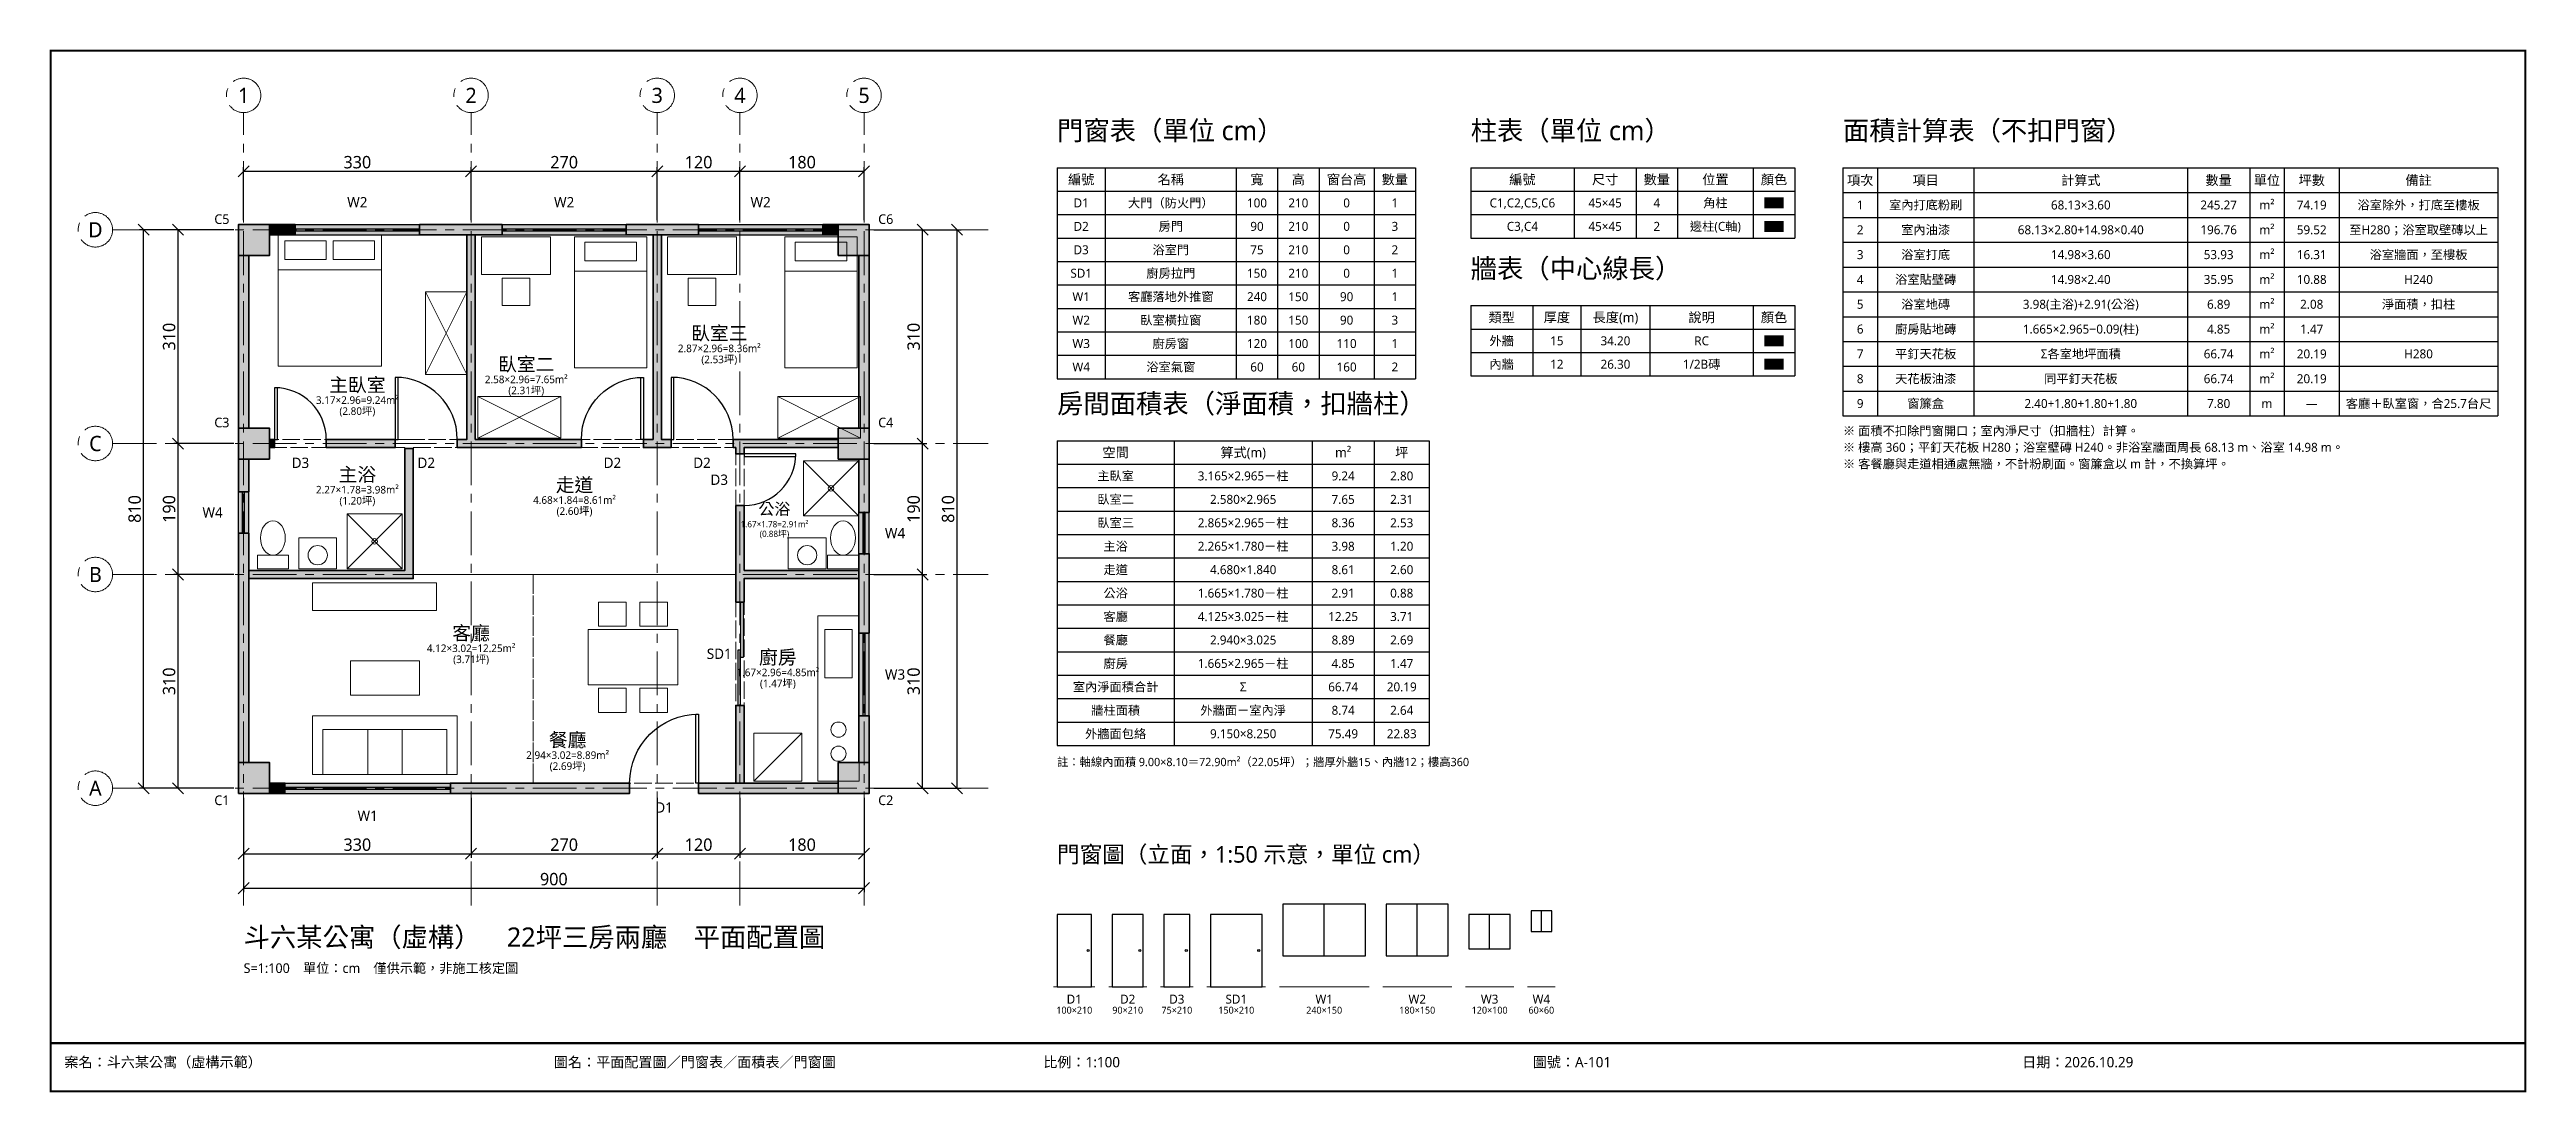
# Model space of a CAD drawing. Header units: centimetres. Extents: x -282 to 3312, y -441 to 1072.
import ezdxf
from ezdxf.enums import TextEntityAlignment as Align

# ---------------------------------------------------------------- set-up
doc = ezdxf.new("R2010")
doc.units = ezdxf.units.CM
doc.header["$LTSCALE"] = 20
doc.linetypes.add('CENTER', pattern=[5.08, 3.175, -0.635, 0.635, -0.635])
doc.linetypes.add('DASHED', pattern=[1.524, 1.27, -0.254])
for name, color, linetype, lineweight in [('A-ANNO-DIMS', 3, 'Continuous', 13), ('A-ANNO-TABL', 3, 'Continuous', 25), ('A-ANNO-TABL-PATT', 7, 'Continuous', 0), ('A-ANNO-TABL-TEXT', 7, 'Continuous', 13), ('A-ANNO-TEXT', 7, 'Continuous', 18), ('A-ANNO-TITL', 2, 'Continuous', 25), ('A-ANNO-TTLB', 7, 'Continuous', 50), ('A-AREA', 9, 'DASHED', 9), ('A-DOOR', 150, 'Continuous', 25), ('A-FURN', 200, 'Continuous', 18), ('A-GLAZ', 150, 'Continuous', 25), ('A-GLAZ-PATT', 5, 'Continuous', 0), ('A-WALL-EXTR', 1, 'Continuous', 35), ('A-WALL-EXTR-PATT', 2, 'Continuous', 0), ('A-WALL-INTR', 1, 'Continuous', 35), ('A-WALL-INTR-PATT', 32, 'Continuous', 0), ('S-COLS', 1, 'Continuous', 35), ('S-COLS-IDEN', 2, 'Continuous', 13), ('S-COLS-PATT', 2, 'Continuous', 0), ('S-GRID', 1, 'CENTER', 13)]:
    doc.layers.add(name, color=color, linetype=linetype, lineweight=lineweight)
doc.styles.add('CJK', font='msjh.ttc')
doc.dimstyles.new('PLAN_CM', dxfattribs={"dimtxt": 18, "dimasz": 10, "dimexe": 6, "dimexo": 6, "dimgap": 4, "dimtad": 1, "dimdec": 0, "dimtxsty": 'CJK', "dimtsz": 8, "dimcen": 2.5, "dimclrd": 3, "dimclre": 3, "dimclrt": 3, "dimazin": 3, "dimtfac": 1, "dimtmove": 0, "dimatfit": 3})

# ---------------------------------------------------------------- blocks, each defined once
blk = doc.blocks.new('D1')
blk.add_lwpolyline([(0, 0), (4, 0), (4, 100), (0, 100)], close=True)
blk.add_arc((0, 0), 100, 0, 90)
blk = doc.blocks.new('D2')
blk.add_lwpolyline([(0, 0), (4, 0), (4, 90), (0, 90)], close=True)
blk.add_arc((0, 0), 90, 0, 90)
blk = doc.blocks.new('D3')
blk.add_lwpolyline([(0, 0), (4, 0), (4, 75), (0, 75)], close=True)
blk.add_arc((0, 0), 75, 0, 90)
blk = doc.blocks.new('SD1')
for points in [[(0, -1), (80, -1), (80, 3), (0, 3)], [(70, -5), (150, -5), (150, -1), (70, -1)]]:
    blk.add_lwpolyline(points, close=True)
blk = doc.blocks.new('W1')
for p, q in [((0, 7.5), (240, 7.5)), ((0, -7.5), (0, 7.5)), ((0, 1.5), (240, 1.5)), ((240, -7.5), (240, 7.5)), ((0, -1.5), (240, -1.5)), ((0, -7.5), (240, -7.5))]:
    blk.add_line(p, q)
blk = doc.blocks.new('W2')
for p, q in [((0, 7.5), (180, 7.5)), ((0, -7.5), (0, 7.5)), ((0, 1.5), (180, 1.5)), ((180, -7.5), (180, 7.5)), ((0, -1.5), (180, -1.5)), ((0, -7.5), (180, -7.5))]:
    blk.add_line(p, q)
blk = doc.blocks.new('W3')
for p, q in [((0, 7.5), (120, 7.5)), ((0, -7.5), (0, 7.5)), ((0, 1.5), (120, 1.5)), ((120, -7.5), (120, 7.5)), ((0, -1.5), (120, -1.5)), ((0, -7.5), (120, -7.5))]:
    blk.add_line(p, q)
blk = doc.blocks.new('W4')
for p, q in [((0, 7.5), (60, 7.5)), ((0, -7.5), (0, 7.5)), ((0, 1.5), (60, 1.5)), ((60, -7.5), (60, 7.5)), ((0, -1.5), (60, -1.5)), ((0, -7.5), (60, -7.5))]:
    blk.add_line(p, q)
blk = doc.blocks.new('FN_BED_Q')
for points in [[(0, 0), (150, 0), (150, 190), (0, 190)], [(10, 155), (70, 155), (70, 182), (10, 182)], [(80, 155), (140, 155), (140, 182), (80, 182)]]:
    blk.add_lwpolyline(points, close=True)
blk.add_lwpolyline([(0, 140), (150, 140)])
blk = doc.blocks.new('FN_WARDROBE')
blk.add_lwpolyline([(0, 0), (120, 0), (120, 60), (0, 60)], close=True)
for points in [[(0, 0), (120, 60)], [(0, 60), (120, 0)]]:
    blk.add_lwpolyline(points)
blk = doc.blocks.new('FN_BED_S')
for points in [[(0, 0), (105, 0), (105, 190), (0, 190)], [(15, 155), (90, 155), (90, 182), (15, 182)]]:
    blk.add_lwpolyline(points, close=True)
blk.add_lwpolyline([(0, 140), (105, 140)])
blk = doc.blocks.new('FN_DESK')
for points in [[(0, 0), (100, 0), (100, 55), (0, 55)], [(30, -45), (70, -45), (70, -5), (30, -5)]]:
    blk.add_lwpolyline(points, close=True)
blk = doc.blocks.new('FN_SOFA3')
for points in [[(0, 0), (210, 0), (210, 85), (0, 85)], [(15, 0), (195, 0), (195, 65), (15, 65)]]:
    blk.add_lwpolyline(points, close=True)
for points in [[(80, 0), (80, 65)], [(130, 0), (130, 65)]]:
    blk.add_lwpolyline(points)
blk = doc.blocks.new('FN_TEA')
blk.add_lwpolyline([(0, 0), (100, 0), (100, 50), (0, 50)], close=True)
blk = doc.blocks.new('FN_TV')
blk.add_lwpolyline([(0, 0), (180, 0), (180, 40), (0, 40)], close=True)
blk = doc.blocks.new('FN_DINING4')
for points in [[(15, 85), (55, 85), (55, 120), (15, 120)], [(75, 85), (115, 85), (115, 120), (75, 120)], [(0, 0), (130, 0), (130, 80), (0, 80)], [(15, -40), (55, -40), (55, -5), (15, -5)], [(75, -40), (115, -40), (115, -5), (75, -5)]]:
    blk.add_lwpolyline(points, close=True)
blk = doc.blocks.new('FN_COUNTER')
for points in [[(0, 0), (60, 0), (60, 240), (0, 240)], [(10, 150), (50, 150), (50, 220), (10, 220)]]:
    blk.add_lwpolyline(points, close=True)
for centre in [(30, 75), (30, 40)]:
    blk.add_circle(centre, 11)
blk = doc.blocks.new('FN_FRIDGE')
blk.add_lwpolyline([(0, 0), (70, 0), (70, 70), (0, 70)], close=True)
blk.add_lwpolyline([(0, 0), (70, 70)])
blk = doc.blocks.new('FN_TOILET')
blk.add_lwpolyline([(0, 0), (45, 0), (45, 20), (0, 20)], close=True)
blk.add_arc((22.5, 20), 1, 0, 0)
blk.add_ellipse((22.5, 45), major_axis=(0, 25), ratio=0.72)
blk = doc.blocks.new('FN_BASIN')
blk.add_lwpolyline([(0, 0), (55, 0), (55, 45), (0, 45)], close=True)
blk.add_circle((27.5, 20), 14)
blk = doc.blocks.new('FN_SHOWER')
blk.add_lwpolyline([(0, 0), (80, 0), (80, 80), (0, 80)], close=True)
for points in [[(0, 0), (80, 80)], [(0, 80), (80, 0)]]:
    blk.add_lwpolyline(points)
blk.add_circle((40, 40), 4)

msp = doc.modelspace()

# ---------------------------------------------------------------- hatches: boundary and pattern name
at = {"layer": 'A-ANNO-TABL-PATT'}
h = msp.add_hatch(color=2, dxfattribs=at)
h.dxf.hatch_style = 1
h.paths.add_polyline_path([(2206, 841), (2234, 841), (2234, 857), (2206, 857)])
h = msp.add_hatch(color=2, dxfattribs=at)
h.dxf.hatch_style = 1
h.paths.add_polyline_path([(2206, 807), (2234, 807), (2234, 823), (2206, 823)])
h = msp.add_hatch(color=2, dxfattribs=at)
h.dxf.hatch_style = 1
h.paths.add_polyline_path([(2206, 641), (2234, 641), (2234, 657), (2206, 657)])
h = msp.add_hatch(color=32, dxfattribs=at)
h.dxf.hatch_style = 1
h.paths.add_polyline_path([(2206, 607), (2234, 607), (2234, 623), (2206, 623)])
at = {"layer": 'A-GLAZ-PATT'}
h = msp.add_hatch(color=256, dxfattribs=at)
h.dxf.hatch_style = 1
h.paths.add_polyline_path([(75, 802.5), (255, 802.5), (255, 817.5), (75, 817.5)])
h = msp.add_hatch(color=256, dxfattribs=at)
h.dxf.hatch_style = 1
h.paths.add_polyline_path([(375, 802.5), (555, 802.5), (555, 817.5), (375, 817.5)])
h = msp.add_hatch(color=256, dxfattribs=at)
h.dxf.hatch_style = 1
h.paths.add_polyline_path([(660, 802.5), (840, 802.5), (840, 817.5), (660, 817.5)])
h = msp.add_hatch(color=256, dxfattribs=at)
h.dxf.hatch_style = 1
h.paths.add_polyline_path([(-7.5, 370), (7.5, 370), (7.5, 430), (-7.5, 430)])
h = msp.add_hatch(color=256, dxfattribs=at)
h.dxf.hatch_style = 1
h.paths.add_polyline_path([(892.5, 340), (907.5, 340), (907.5, 400), (892.5, 400)])
h = msp.add_hatch(color=256, dxfattribs=at)
h.dxf.hatch_style = 1
h.paths.add_polyline_path([(892.5, 105), (907.5, 105), (907.5, 225), (892.5, 225)])
h = msp.add_hatch(color=256, dxfattribs=at)
h.dxf.hatch_style = 1
h.paths.add_polyline_path([(60, -7.5), (300, -7.5), (300, 7.5), (60, 7.5)])
at = {"layer": 'A-WALL-EXTR-PATT'}
h = msp.add_hatch(color=256, dxfattribs=at)
h.dxf.hatch_style = 1
h.paths.add_polyline_path([(75, 817.5), (75, 802.5), (37.5, 802.5), (37.5, 817.5)])
h = msp.add_hatch(color=256, dxfattribs=at)
h.dxf.hatch_style = 1
h.paths.add_polyline_path([(375, 817.5), (375, 802.5), (255, 802.5), (255, 817.5)])
h = msp.add_hatch(color=256, dxfattribs=at)
h.dxf.hatch_style = 1
h.paths.add_polyline_path([(660, 817.5), (660, 802.5), (555, 802.5), (555, 817.5)])
h = msp.add_hatch(color=256, dxfattribs=at)
h.dxf.hatch_style = 1
h.paths.add_polyline_path([(862.5, 817.5), (862.5, 802.5), (840, 802.5), (840, 817.5)])
h = msp.add_hatch(color=256, dxfattribs=at)
h.dxf.hatch_style = 1
h.paths.add_polyline_path([(-7.5, 772.5), (7.5, 772.5), (7.5, 522.5), (-7.5, 522.5)])
h = msp.add_hatch(color=256, dxfattribs=at)
h.dxf.hatch_style = 1
h.paths.add_polyline_path([(907.5, 522.5), (892.5, 522.5), (892.5, 772.5), (907.5, 772.5)])
h = msp.add_hatch(color=256, dxfattribs=at)
h.dxf.hatch_style = 1
h.paths.add_polyline_path([(-7.5, 477.5), (7.5, 477.5), (7.5, 430), (-7.5, 430)])
h = msp.add_hatch(color=256, dxfattribs=at)
h.dxf.hatch_style = 1
h.paths.add_polyline_path([(907.5, 400), (892.5, 400), (892.5, 477.5), (907.5, 477.5)])
h = msp.add_hatch(color=256, dxfattribs=at)
h.dxf.hatch_style = 1
h.paths.add_polyline_path([(-7.5, 370), (7.5, 370), (7.5, 37.5), (-7.5, 37.5)])
h = msp.add_hatch(color=256, dxfattribs=at)
h.dxf.hatch_style = 1
h.paths.add_polyline_path([(907.5, 225), (892.5, 225), (892.5, 340), (907.5, 340)])
h = msp.add_hatch(color=256, dxfattribs=at)
h.dxf.hatch_style = 1
h.paths.add_polyline_path([(907.5, 37.5), (892.5, 37.5), (892.5, 105), (907.5, 105)])
h = msp.add_hatch(color=256, dxfattribs=at)
h.dxf.hatch_style = 1
h.paths.add_polyline_path([(37.5, -7.5), (37.5, 7.5), (60, 7.5), (60, -7.5)])
h = msp.add_hatch(color=256, dxfattribs=at)
h.dxf.hatch_style = 1
h.paths.add_polyline_path([(300, -7.5), (300, 7.5), (560, 7.5), (560, -7.5)])
h = msp.add_hatch(color=256, dxfattribs=at)
h.dxf.hatch_style = 1
h.paths.add_polyline_path([(660, -7.5), (660, 7.5), (862.5, 7.5), (862.5, -7.5)])
at = {"layer": 'A-WALL-INTR-PATT'}
h = msp.add_hatch(color=256, dxfattribs=at)
h.dxf.hatch_style = 1
h.paths.add_polyline_path([(336, 494), (324, 494), (310, 494), (310, 506), (324, 506), (324, 802.5), (336, 802.5), (336, 506), (490, 506), (490, 494)])
h = msp.add_hatch(color=256, dxfattribs=at)
h.dxf.hatch_style = 1
h.paths.add_polyline_path([(606, 494), (594, 494), (580, 494), (580, 506), (594, 506), (594, 802.5), (606, 802.5), (606, 506), (620, 506), (620, 494)])
h = msp.add_hatch(color=256, dxfattribs=at)
h.dxf.hatch_style = 1
h.paths.add_polyline_path([(37.5, 494), (37.5, 506), (45, 506), (45, 494)])
h = msp.add_hatch(color=256, dxfattribs=at)
h.dxf.hatch_style = 1
h.paths.add_polyline_path([(120, 494), (120, 506), (220, 506), (220, 494)])
h = msp.add_hatch(color=256, dxfattribs=at)
h.dxf.hatch_style = 1
h.paths.add_polyline_path([(710, 494), (710, 506), (714, 506), (726, 506), (862.5, 506), (862.5, 494), (726, 494), (726, 485), (714, 485), (714, 494)])
h = msp.add_hatch(color=256, dxfattribs=at)
h.dxf.hatch_style = 1
h.paths.add_polyline_path([(246, 316), (246, 304), (234, 304), (7.5, 304), (7.5, 316), (234, 316), (234, 493), (246, 493)])
h = msp.add_hatch(color=256, dxfattribs=at)
h.dxf.hatch_style = 1
h.paths.add_polyline_path([(726, 316), (892.5, 316), (892.5, 304), (726, 304), (726, 270), (714, 270), (714, 304), (714, 316), (714, 410), (726, 410)])
h = msp.add_hatch(color=256, dxfattribs=at)
h.dxf.hatch_style = 1
h.paths.add_polyline_path([(726, 7.5), (714, 7.5), (714, 120), (726, 120)])
at = {"layer": 'S-COLS-PATT'}
h = msp.add_hatch(color=256, dxfattribs=at)
h.dxf.hatch_style = 1
h.paths.add_polyline_path([(-7.5, 772.5), (37.5, 772.5), (37.5, 817.5), (-7.5, 817.5)])
h = msp.add_hatch(color=256, dxfattribs=at)
h.dxf.hatch_style = 1
h.paths.add_polyline_path([(862.5, 772.5), (907.5, 772.5), (907.5, 817.5), (862.5, 817.5)])
h = msp.add_hatch(color=256, dxfattribs=at)
h.dxf.hatch_style = 1
h.paths.add_polyline_path([(-7.5, 477.5), (37.5, 477.5), (37.5, 522.5), (-7.5, 522.5)])
h = msp.add_hatch(color=256, dxfattribs=at)
h.dxf.hatch_style = 1
h.paths.add_polyline_path([(862.5, 477.5), (907.5, 477.5), (907.5, 522.5), (862.5, 522.5)])
h = msp.add_hatch(color=256, dxfattribs=at)
h.dxf.hatch_style = 1
h.paths.add_polyline_path([(-7.5, -7.5), (37.5, -7.5), (37.5, 37.5), (-7.5, 37.5)])
h = msp.add_hatch(color=256, dxfattribs=at)
h.dxf.hatch_style = 1
h.paths.add_polyline_path([(862.5, -7.5), (907.5, -7.5), (907.5, 37.5), (862.5, 37.5)])

# ---------------------------------------------------------------- linework, layer by layer
at = {"layer": 'A-ANNO-TABL'}
for p, q in [((1180, 900), (1700, 900)), ((1180, 900), (1180, 594)), ((1250, 900), (1250, 594)), ((1440, 900), (1440, 594)), ((1500, 900), (1500, 594)), ((1560, 900), (1560, 594)), ((1640, 900), (1640, 594)), ((1700, 900), (1700, 594)), ((1780, 900), (2250, 900)), ((1780, 900), (1780, 798)), ((1930, 900), (1930, 798)), ((2020, 900), (2020, 798)), ((2080, 900), (2080, 798)), ((2190, 900), (2190, 798)), ((2250, 900), (2250, 798)), ((2320, 900), (3270, 900)), ((2320, 900), (2320, 540)), ((2370, 900), (2370, 540)), ((2510, 900), (2510, 540)), ((2820, 900), (2820, 540)), ((2910, 900), (2910, 540)), ((2960, 900), (2960, 540)), ((3040, 900), (3040, 540)), ((3270, 900), (3270, 540)), ((1180, 866), (1700, 866)), ((1780, 866), (2250, 866)), ((2320, 864), (3270, 864)), ((1180, 832), (1700, 832)), ((1780, 832), (2250, 832)), ((2320, 828), (3270, 828)), ((1180, 798), (1700, 798)), ((1780, 798), (2250, 798)), ((2320, 792), (3270, 792)), ((1180, 764), (1700, 764)), ((2320, 756), (3270, 756)), ((1180, 730), (1700, 730)), ((2320, 720), (3270, 720)), ((1180, 696), (1700, 696)), ((1780, 700), (2250, 700)), ((1780, 700), (1780, 598)), ((1870, 700), (1870, 598)), ((1940, 700), (1940, 598)), ((2040, 700), (2040, 598)), ((2190, 700), (2190, 598)), ((2250, 700), (2250, 598)), ((2320, 684), (3270, 684)), ((1180, 662), (1700, 662)), ((1780, 666), (2250, 666)), ((2320, 648), (3270, 648)), ((1180, 628), (1700, 628)), ((1780, 632), (2250, 632)), ((2320, 612), (3270, 612)), ((1180, 594), (1700, 594)), ((1780, 598), (2250, 598)), ((2320, 576), (3270, 576)), ((2320, 540), (3270, 540)), ((1180, 504), (1720, 504)), ((1180, 504), (1180, 62)), ((1350, 504), (1350, 62)), ((1550, 504), (1550, 62)), ((1640, 504), (1640, 62)), ((1720, 504), (1720, 62)), ((1180, 470), (1720, 470)), ((1180, 436), (1720, 436)), ((1180, 402), (1720, 402)), ((1180, 368), (1720, 368)), ((1180, 334), (1720, 334)), ((1180, 300), (1720, 300)), ((1180, 266), (1720, 266)), ((1180, 232), (1720, 232)), ((1180, 198), (1720, 198)), ((1180, 164), (1720, 164)), ((1180, 130), (1720, 130)), ((1180, 96), (1720, 96)), ((1180, 62), (1720, 62))]:
    msp.add_line(p, q, dxfattribs=at)
at = {"layer": 'A-ANNO-TEXT'}
for p, q in [((1175, -288), (1235, -288)), ((1255, -288), (1310, -288)), ((1330, -288), (1377.5, -288)), ((1397.5, -288), (1482.5, -288)), ((1502.5, -288), (1632.5, -288)), ((1652.5, -288), (1752.5, -288)), ((1772.5, -288), (1842.5, -288)), ((1862.5, -288), (1902.5, -288))]:
    msp.add_line(p, q, dxfattribs=at)
at = {"layer": 'A-ANNO-TTLB'}
msp.add_line((-280, -369.9), (3310, -369.9), dxfattribs=at)
at = {"layer": 'A-ANNO-TTLB', "const_width": 3}
msp.add_lwpolyline([(-280, -439.9), (3310, -439.9), (3310, 1070), (-280, 1070)], close=True, dxfattribs=at)
at = {"layer": 'A-AREA'}
for points in [[(37.5, 506), (37.5, 522.5), (7.5, 522.5), (7.5, 772.5), (37.5, 772.5), (37.5, 802.5), (324, 802.5), (324, 506), (246, 506), (234, 506)], [(594, 506), (336, 506), (336, 802.5), (594, 802.5)], [(714, 506), (606, 506), (606, 802.5), (862.5, 802.5), (862.5, 772.5), (892.5, 772.5), (892.5, 522.5), (862.5, 522.5), (862.5, 506), (726, 506)], [(234, 494), (234, 316), (7.5, 316), (7.5, 477.5), (37.5, 477.5), (37.5, 494)], [(246, 310), (246, 316), (246, 494), (324, 494), (336, 494), (594, 494), (606, 494), (714, 494), (714, 316), (714, 310)], [(726, 494), (862.5, 494), (862.5, 477.5), (892.5, 477.5), (892.5, 316), (726, 316)], [(420, 310), (420, 7.5), (37.5, 7.5), (37.5, 37.5), (7.5, 37.5), (7.5, 304), (234, 304), (246, 304), (246, 310)], [(420, 310), (714, 310), (714, 304), (714, 7.5), (420, 7.5)], [(892.5, 37.5), (862.5, 37.5), (862.5, 7.5), (726, 7.5), (726, 304), (892.5, 304)]]:
    msp.add_lwpolyline(points, close=True, dxfattribs=at)
at = {"layer": 'A-DOOR'}
for points in [[(1180, -288), (1230, -288), (1230, -183), (1180, -183)], [(1260, -288), (1305, -288), (1305, -183), (1260, -183)], [(1335, -288), (1372.5, -288), (1372.5, -183), (1335, -183)], [(1402.5, -288), (1477.5, -288), (1477.5, -183), (1402.5, -183)]]:
    msp.add_lwpolyline(points, close=True, dxfattribs=at)
for centre in [(1225, -235.5), (1300, -235.5), (1367.5, -235.5), (1472.5, -235.5)]:
    msp.add_circle(centre, 1.5, dxfattribs=at)
at = {"layer": 'A-GLAZ'}
for p, q in [((1567.5, -243), (1567.5, -168)), ((1702.5, -243), (1702.5, -168)), ((1882.5, -208), (1882.5, -178)), ((1807.5, -233), (1807.5, -183))]:
    msp.add_line(p, q, dxfattribs=at)
for points in [[(1507.5, -243), (1627.5, -243), (1627.5, -168), (1507.5, -168)], [(1657.5, -243), (1747.5, -243), (1747.5, -168), (1657.5, -168)], [(1867.5, -208), (1897.5, -208), (1897.5, -178), (1867.5, -178)], [(1777.5, -233), (1837.5, -233), (1837.5, -183), (1777.5, -183)]]:
    msp.add_lwpolyline(points, close=True, dxfattribs=at)
at = {"layer": 'A-WALL-EXTR'}
for points in [[(75, 817.5), (75, 802.5), (37.5, 802.5), (37.5, 817.5)], [(375, 817.5), (375, 802.5), (255, 802.5), (255, 817.5)], [(660, 817.5), (660, 802.5), (555, 802.5), (555, 817.5)], [(862.5, 817.5), (862.5, 802.5), (840, 802.5), (840, 817.5)], [(-7.5, 772.5), (7.5, 772.5), (7.5, 522.5), (-7.5, 522.5)], [(907.5, 522.5), (892.5, 522.5), (892.5, 772.5), (907.5, 772.5)], [(-7.5, 477.5), (7.5, 477.5), (7.5, 430), (-7.5, 430)], [(907.5, 400), (892.5, 400), (892.5, 477.5), (907.5, 477.5)], [(-7.5, 370), (7.5, 370), (7.5, 37.5), (-7.5, 37.5)], [(907.5, 225), (892.5, 225), (892.5, 340), (907.5, 340)], [(907.5, 37.5), (892.5, 37.5), (892.5, 105), (907.5, 105)], [(37.5, -7.5), (37.5, 7.5), (60, 7.5), (60, -7.5)], [(300, -7.5), (300, 7.5), (560, 7.5), (560, -7.5)], [(660, -7.5), (660, 7.5), (862.5, 7.5), (862.5, -7.5)]]:
    msp.add_lwpolyline(points, close=True, dxfattribs=at)
at = {"layer": 'A-WALL-INTR'}
for points in [[(336, 494), (324, 494), (310, 494), (310, 506), (324, 506), (324, 802.5), (336, 802.5), (336, 506), (490, 506), (490, 494)], [(606, 494), (594, 494), (580, 494), (580, 506), (594, 506), (594, 802.5), (606, 802.5), (606, 506), (620, 506), (620, 494)], [(37.5, 494), (37.5, 506), (45, 506), (45, 494)], [(120, 494), (120, 506), (220, 506), (220, 494)], [(710, 494), (710, 506), (714, 506), (726, 506), (862.5, 506), (862.5, 494), (726, 494), (726, 485), (714, 485), (714, 494)], [(246, 316), (246, 304), (234, 304), (7.5, 304), (7.5, 316), (234, 316), (234, 493), (246, 493)], [(726, 316), (892.5, 316), (892.5, 304), (726, 304), (726, 270), (714, 270), (714, 304), (714, 316), (714, 410), (726, 410)], [(726, 7.5), (714, 7.5), (714, 120), (726, 120)]]:
    msp.add_lwpolyline(points, close=True, dxfattribs=at)
at = {"layer": 'S-COLS'}
for points in [[(-7.5, 772.5), (37.5, 772.5), (37.5, 817.5), (-7.5, 817.5)], [(862.5, 772.5), (907.5, 772.5), (907.5, 817.5), (862.5, 817.5)], [(-7.5, 477.5), (37.5, 477.5), (37.5, 522.5), (-7.5, 522.5)], [(862.5, 477.5), (907.5, 477.5), (907.5, 522.5), (862.5, 522.5)], [(-7.5, -7.5), (37.5, -7.5), (37.5, 37.5), (-7.5, 37.5)], [(862.5, -7.5), (907.5, -7.5), (907.5, 37.5), (862.5, 37.5)]]:
    msp.add_lwpolyline(points, close=True, dxfattribs=at)
at = {"layer": 'S-GRID'}
for p, q in [((0, -170), (0, 980)), ((330, -170), (330, 980)), ((600, -170), (600, 980)), ((720, -170), (720, 980)), ((900, -170), (900, 980)), ((-190, 810), (1080, 810)), ((-190, 500), (1080, 500)), ((-190, 310), (1080, 310)), ((-190, 0), (1080, 0))]:
    msp.add_line(p, q, dxfattribs=at)
for centre in [(0, 1005), (330, 1005), (600, 1005), (720, 1005), (900, 1005), (-215, 810), (-215, 500), (-215, 310), (-215, 0)]:
    msp.add_circle(centre, 25, dxfattribs=at)

# ---------------------------------------------------------------- block references
at = {"layer": 'A-DOOR'}
for name, p in [('D3', (45, 506)), ('D2', (220, 506)), ('D2', (620, 506))]:
    msp.add_blockref(name, p, dxfattribs=at)
at = {"layer": 'A-DOOR', "yscale": -1, "rotation": 180}
for name, p in [('D2', (580, 506)), ('D1', (660, 7.5))]:
    msp.add_blockref(name, p, dxfattribs=at)
at = {"layer": 'A-DOOR'}
for name, p, rotation in [('D3', (726, 485), 270), ('SD1', (720, 120), 90)]:
    msp.add_blockref(name, p, dxfattribs=dict(at, rotation=rotation))
at = {"layer": 'A-FURN'}
for name, p in [('FN_BED_Q', (50, 612)), ('FN_DESK', (345, 745)), ('FN_BED_S', (480, 610)), ('FN_DESK', (615, 745)), ('FN_BED_S', (785, 610)), ('FN_WARDROBE', (340, 508)), ('FN_WARDROBE', (775, 508)), ('FN_SHOWER', (812, 395)), ('FN_SHOWER', (150, 318)), ('FN_TOILET', (20, 318)), ('FN_BASIN', (80, 318)), ('FN_BASIN', (790, 318)), ('FN_TOILET', (847, 318)), ('FN_TV', (100, 258)), ('FN_DINING4', (500, 150)), ('FN_COUNTER', (833, 10)), ('FN_TEA', (155, 135)), ('FN_SOFA3', (100, 20)), ('FN_FRIDGE', (740, 10))]:
    msp.add_blockref(name, p, dxfattribs=at)
at = {"layer": 'A-FURN', "rotation": 90}
msp.add_blockref('FN_WARDROBE', (324, 600), dxfattribs=at)
at = {"layer": 'A-GLAZ'}
for name, p in [('W2', (75, 810)), ('W2', (375, 810)), ('W2', (660, 810)), ('W1', (60, 0))]:
    msp.add_blockref(name, p, dxfattribs=at)
at = {"layer": 'A-GLAZ', "rotation": 90}
for name, p in [('W4', (0, 370)), ('W4', (900, 340)), ('W3', (900, 105))]:
    msp.add_blockref(name, p, dxfattribs=at)

# ---------------------------------------------------------------- texts
at = {"layer": 'A-ANNO-TABL-TEXT', "style": 'CJK'}
for s, height, p in [('編號', 14, (1215, 883)), ('名稱', 14, (1345, 883)), ('寬', 14, (1470, 883)), ('高', 14, (1530, 883)), ('窗台高', 14, (1600, 883)), ('數量', 14, (1670, 883)), ('編號', 14, (1855, 883)), ('尺寸', 14, (1975, 883)), ('數量', 14, (2050, 883)), ('位置', 14, (2135, 883)), ('顏色', 14, (2220, 883)), ('項次', 14, (2345, 882)), ('項目', 14, (2440, 882)), ('計算式', 14, (2665, 882)), ('數量', 14, (2865, 882)), ('單位', 14, (2935, 882)), ('坪數', 14, (3000, 882)), ('備註', 14, (3155, 882)), ('D1', 13, (1215, 849)), ('大門（防火門）', 13, (1345, 849)), ('100', 13, (1470, 849)), ('210', 13, (1530, 849)), ('0', 13, (1600, 849)), ('1', 13, (1670, 849)), ('C1,C2,C5,C6', 13, (1855, 849)), ('45×45', 13, (1975, 849)), ('4', 13, (2050, 849)), ('角柱', 13, (2135, 849)), ('1', 13, (2345, 846)), ('室內打底粉刷', 13, (2440, 846)), ('68.13×3.60', 13, (2665, 846)), ('245.27', 13, (2865, 846)), ('m²', 13, (2935, 846)), ('74.19', 13, (3000, 846)), ('浴室除外，打底至樓板', 13, (3155, 846)), ('D2', 13, (1215, 815)), ('房門', 13, (1345, 815)), ('90', 13, (1470, 815)), ('210', 13, (1530, 815)), ('0', 13, (1600, 815)), ('3', 13, (1670, 815)), ('C3,C4', 13, (1855, 815)), ('45×45', 13, (1975, 815)), ('2', 13, (2050, 815)), ('邊柱(C軸)', 13, (2135, 815)), ('2', 13, (2345, 810)), ('室內油漆', 13, (2440, 810)), ('68.13×2.80+14.98×0.40', 13, (2665, 810)), ('196.76', 13, (2865, 810)), ('m²', 13, (2935, 810)), ('59.52', 13, (3000, 810)), ('至H280；浴室取壁磚以上', 13, (3155, 810)), ('D3', 13, (1215, 781)), ('廚房拉門', 13, (1345, 747)), ('浴室門', 13, (1345, 781)), ('75', 13, (1470, 781)), ('210', 13, (1530, 781)), ('0', 13, (1600, 781)), ('2', 13, (1670, 781)), ('3', 13, (2345, 774)), ('浴室打底', 13, (2440, 774)), ('14.98×3.60', 13, (2665, 774)), ('53.93', 13, (2865, 774)), ('m²', 13, (2935, 774)), ('16.31', 13, (3000, 774)), ('浴室牆面，至樓板', 13, (3155, 774)), ('SD1', 13, (1215, 747)), ('W1', 13, (1215, 713)), ('客廳落地外推窗', 13, (1345, 713)), ('240', 13, (1470, 713)), ('150', 13, (1470, 747)), ('210', 13, (1530, 747)), ('150', 13, (1530, 713)), ('90', 13, (1600, 713)), ('0', 13, (1600, 747)), ('1', 13, (1670, 747)), ('1', 13, (1670, 713)), ('4', 13, (2345, 738)), ('浴室貼壁磚', 13, (2440, 738)), ('14.98×2.40', 13, (2665, 738)), ('35.95', 13, (2865, 738)), ('m²', 13, (2935, 738)), ('10.88', 13, (3000, 738)), ('H240', 13, (3155, 738)), ('W2', 13, (1215, 679)), ('臥室橫拉窗', 13, (1345, 679)), ('180', 13, (1470, 679)), ('150', 13, (1530, 679)), ('90', 13, (1600, 679)), ('3', 13, (1670, 679)), ('類型', 14, (1825, 683)), ('厚度', 14, (1905, 683)), ('長度(m)', 14, (1990, 683)), ('說明', 14, (2115, 683)), ('顏色', 14, (2220, 683)), ('5', 13, (2345, 702)), ('浴室地磚', 13, (2440, 702)), ('3.98(主浴)+2.91(公浴)', 13, (2665, 702)), ('6.89', 13, (2865, 702)), ('m²', 13, (2935, 702)), ('2.08', 13, (3000, 702)), ('淨面積，扣柱', 13, (3155, 702)), ('W3', 13, (1215, 645)), ('廚房窗', 13, (1345, 645)), ('120', 13, (1470, 645)), ('100', 13, (1530, 645)), ('110', 13, (1600, 645)), ('1', 13, (1670, 645)), ('外牆', 13, (1825, 649)), ('15', 13, (1905, 649)), ('34.20', 13, (1990, 649)), ('RC', 13, (2115, 649)), ('6', 13, (2345, 666)), ('廚房貼地磚', 13, (2440, 666)), ('1.665×2.965−0.09(柱)', 13, (2665, 666)), ('4.85', 13, (2865, 666)), ('m²', 13, (2935, 666)), ('1.47', 13, (3000, 666)), ('W4', 13, (1215, 611)), ('浴室氣窗', 13, (1345, 611)), ('60', 13, (1470, 611)), ('60', 13, (1530, 611)), ('160', 13, (1600, 611)), ('2', 13, (1670, 611)), ('內牆', 13, (1825, 615)), ('12', 13, (1905, 615)), ('26.30', 13, (1990, 615)), ('1/2B磚', 13, (2115, 615)), ('7', 13, (2345, 630)), ('平釘天花板', 13, (2440, 630)), ('Σ各室地坪面積', 13, (2665, 630)), ('66.74', 13, (2865, 630)), ('m²', 13, (2935, 630)), ('20.19', 13, (3000, 630)), ('H280', 13, (3155, 630)), ('8', 13, (2345, 594)), ('天花板油漆', 13, (2440, 594)), ('同平釘天花板', 13, (2665, 594)), ('66.74', 13, (2865, 594)), ('m²', 13, (2935, 594)), ('20.19', 13, (3000, 594)), ('9', 13, (2345, 558)), ('窗簾盒', 13, (2440, 558)), ('2.40+1.80+1.80+1.80', 13, (2665, 558)), ('7.80', 13, (2865, 558)), ('m', 13, (2935, 558)), ('—', 13, (3000, 558)), ('客廳＋臥室窗，合25.7台尺', 13, (3155, 558)), ('空間', 14, (1265, 487)), ('算式(m)', 14, (1450, 487)), ('m²', 14, (1595, 487)), ('坪', 14, (1680, 487)), ('主臥室', 13, (1265, 453)), ('3.165×2.965－柱', 13, (1450, 453)), ('9.24', 13, (1595, 453)), ('2.80', 13, (1680, 453)), ('臥室二', 13, (1265, 419)), ('2.580×2.965', 13, (1450, 419)), ('7.65', 13, (1595, 419)), ('2.31', 13, (1680, 419)), ('臥室三', 13, (1265, 385)), ('主浴', 13, (1265, 351)), ('2.865×2.965－柱', 13, (1450, 385)), ('2.265×1.780－柱', 13, (1450, 351)), ('8.36', 13, (1595, 385)), ('2.53', 13, (1680, 385)), ('走道', 13, (1265, 317)), ('4.680×1.840', 13, (1450, 317)), ('3.98', 13, (1595, 351)), ('8.61', 13, (1595, 317)), ('2.60', 13, (1680, 317)), ('1.20', 13, (1680, 351)), ('公浴', 13, (1265, 283)), ('1.665×1.780－柱', 13, (1450, 283)), ('2.91', 13, (1595, 283)), ('0.88', 13, (1680, 283)), ('客廳', 13, (1265, 249)), ('4.125×3.025－柱', 13, (1450, 249)), ('12.25', 13, (1595, 249)), ('3.71', 13, (1680, 249)), ('餐廳', 13, (1265, 215)), ('2.940×3.025', 13, (1450, 215)), ('8.89', 13, (1595, 215)), ('2.69', 13, (1680, 215)), ('廚房', 13, (1265, 181)), ('1.665×2.965－柱', 13, (1450, 181)), ('4.85', 13, (1595, 181)), ('1.47', 13, (1680, 181)), ('室內淨面積合計', 13, (1265, 147)), ('Σ', 13, (1450, 147)), ('66.74', 13, (1595, 147)), ('20.19', 13, (1680, 147)), ('牆柱面積', 13, (1265, 113)), ('外牆面－室內淨', 13, (1450, 113)), ('8.74', 13, (1595, 113)), ('2.64', 13, (1680, 113)), ('外牆面包絡', 13, (1265, 79)), ('9.150×8.250', 13, (1450, 79)), ('75.49', 13, (1595, 79)), ('22.83', 13, (1680, 79))]:
    msp.add_text(s, height=height, dxfattribs=at).set_placement(p, align=Align.MIDDLE_CENTER)
at = {"layer": 'A-ANNO-TEXT', "style": 'CJK'}
for s, height, p in [('臥室三', 20, (690, 660)), ('臥室二', 20, (410, 615)), ('2.87×2.96=8.36m²', 11, (690, 638)), ('(2.53坪)', 11, (690, 622)), ('主臥室', 20, (165, 585)), ('2.58×2.96=7.65m²', 11, (410, 593)), ('(2.31坪)', 11, (410, 577)), ('3.17×2.96=9.24m²', 11, (165, 563)), ('(2.80坪)', 11, (165, 547)), ('主浴', 20, (165, 455)), ('2.27×1.78=3.98m²', 11, (165, 433)), ('走道', 20, (480, 440)), ('(1.20坪)', 11, (165, 417)), ('4.68×1.84=8.61m²', 11, (480, 418)), ('(2.60坪)', 11, (480, 402)), ('公浴', 17, (770, 405)), ('1.67×1.78=2.91m²', 9, (770, 383)), ('(0.88坪)', 9, (770, 369)), ('客廳', 20, (330, 225)), ('4.12×3.02=12.25m²', 11, (330, 203)), ('(3.71坪)', 11, (330, 187)), ('廚房', 20, (775, 190)), ('1.67×2.96=4.85m²', 11, (775, 168)), ('(1.47坪)', 11, (775, 152)), ('餐廳', 20, (470, 70)), ('2.94×3.02=8.89m²', 11, (470, 48)), ('(2.69坪)', 11, (470, 32)), ('100×210', 10, (1205, -322)), ('90×210', 10, (1282.5, -322)), ('75×210', 10, (1353.8, -322)), ('150×210', 10, (1440, -322)), ('240×150', 10, (1567.5, -322)), ('180×150', 10, (1702.5, -322)), ('120×100', 10, (1807.5, -322)), ('60×60', 10, (1882.5, -322))]:
    msp.add_text(s, height=height, dxfattribs=at).set_placement(p, align=Align.MIDDLE_CENTER)
for s, height, p in [('※ 面積不扣除門窗開口；室內淨尺寸（扣牆柱）計算。', 13, (2320, 512)), ('※ 樓高 360；平釘天花板 H280；浴室壁磚 H240。非浴室牆面周長 68.13 m、浴室 14.98 m。', 13, (2320, 488)), ('※ 客餐廳與走道相通處無牆，不計粉刷面。窗簾盒以 m 計，不換算坪。', 13, (2320, 464)), ('註：軸線內面積 9.00×8.10＝72.90m²（22.05坪）；牆厚外牆15、內牆12；樓高360', 12, (1180, 32)), ('斗六某公寓（虛構）\u300022坪三房兩廳\u3000平面配置圖', 28, (0, -230)), ('S=1:100\u3000單位：cm\u3000僅供示範，非施工核定圖', 14, (0, -268))]:
    msp.add_text(s, height=height, dxfattribs=at).set_placement(p)
at = {"layer": 'A-ANNO-TITL', "style": 'CJK'}
for s, height, p in [('門窗表（單位 cm）', 28, (1180, 940)), ('柱表（單位 cm）', 28, (1780, 940)), ('面積計算表（不扣門窗）', 28, (2320, 940)), ('牆表（中心線長）', 28, (1780, 740)), ('房間面積表（淨面積，扣牆柱）', 28, (1180, 544)), ('門窗圖（立面，1:50 示意，單位 cm）', 24, (1180, -108))]:
    msp.add_text(s, height=height, dxfattribs=at).set_placement(p)
at = {"layer": 'A-ANNO-TTLB', "style": 'CJK'}
for s, p in [('案名：斗六某公寓（虛構示範）', (-260, -404.9)), ('圖名：平面配置圖／門窗表／面積表／門窗圖', (450, -404.9)), ('比例：1:100', (1160, -404.9)), ('圖號：A-101', (1870, -404.9)), ('日期：2026.10.29', (2580, -404.9))]:
    msp.add_text(s, height=15, dxfattribs=at).set_placement(p)
at = {"layer": 'A-DOOR', "style": 'CJK'}
for s, height, p in [('D3', 15, (82.5, 472)), ('D2', 15, (265, 472)), ('D2', 15, (535, 472)), ('D2', 15, (665, 472)), ('D3', 15, (690, 447.5)), ('SD1', 15, (690, 195)), ('D1', 15, (610, -28)), ('D1', 13, (1205, -306)), ('D2', 13, (1282.5, -306)), ('D3', 13, (1353.8, -306)), ('SD1', 13, (1440, -306))]:
    msp.add_text(s, height=height, dxfattribs=at).set_placement(p, align=Align.MIDDLE_CENTER)
at = {"layer": 'A-GLAZ', "style": 'CJK'}
for s, height, p in [('W2', 15, (165, 850)), ('W2', 15, (465, 850)), ('W2', 15, (750, 850)), ('W4', 15, (-45, 400)), ('W4', 15, (945, 370)), ('W3', 15, (945, 165)), ('W1', 15, (180, -40)), ('W1', 13, (1567.5, -306)), ('W2', 13, (1702.5, -306)), ('W3', 13, (1807.5, -306)), ('W4', 13, (1882.5, -306))]:
    msp.add_text(s, height=height, dxfattribs=at).set_placement(p, align=Align.MIDDLE_CENTER)
at = {"layer": 'S-COLS-IDEN', "style": 'CJK'}
for s, p in [('C5', (-31.5, 825.5)), ('C6', (931.5, 825.5)), ('C3', (-31.5, 530.5)), ('C4', (931.5, 530.5)), ('C1', (-31.5, -17.5)), ('C2', (931.5, -17.5))]:
    msp.add_text(s, height=14, dxfattribs=at).set_placement(p, align=Align.MIDDLE_CENTER)
at = {"layer": 'S-GRID', "style": 'CJK'}
for s, p in [('1', (0, 1005)), ('2', (330, 1005)), ('3', (600, 1005)), ('4', (720, 1005)), ('5', (900, 1005)), ('D', (-215, 810)), ('C', (-215, 500)), ('B', (-215, 310)), ('A', (-215, 0))]:
    msp.add_text(s, height=22, dxfattribs=at).set_placement(p, align=Align.MIDDLE_CENTER)

# ---------------------------------------------------------------- dimensions: what is measured, and where the dimension line sits
at = {"layer": 'A-ANNO-DIMS'}
for base, p1, p2 in [((0, 895), (0, 818), (330, 818)), ((330, 895), (330, 818), (600, 818)), ((600, 895), (600, 818), (720, 818)), ((720, 895), (720, 818), (900, 818)), ((0, -95), (0, -8), (330, -8)), ((0, -145), (0, -8), (900, -8)), ((330, -95), (330, -8), (600, -8)), ((600, -95), (600, -8), (720, -8)), ((720, -95), (720, -8), (900, -8))]:
    msp.add_linear_dim(base=base, p1=p1, p2=p2, dimstyle='PLAN_CM', dxfattribs=at).render()
for base, p1, p2 in [((-145, 0), (-8, 0), (-8, 810)), ((-95, 500), (-8, 500), (-8, 810)), ((985, 500), (908, 500), (908, 810)), ((1035, 0), (908, 0), (908, 810)), ((-95, 310), (-8, 310), (-8, 500)), ((985, 310), (908, 310), (908, 500)), ((-95, 0), (-8, 0), (-8, 310)), ((985, 0), (908, 0), (908, 310))]:
    msp.add_linear_dim(base=base, p1=p1, p2=p2, angle=90, dimstyle='PLAN_CM', dxfattribs=at).render()

doc.saveas('drawing.dxf')
